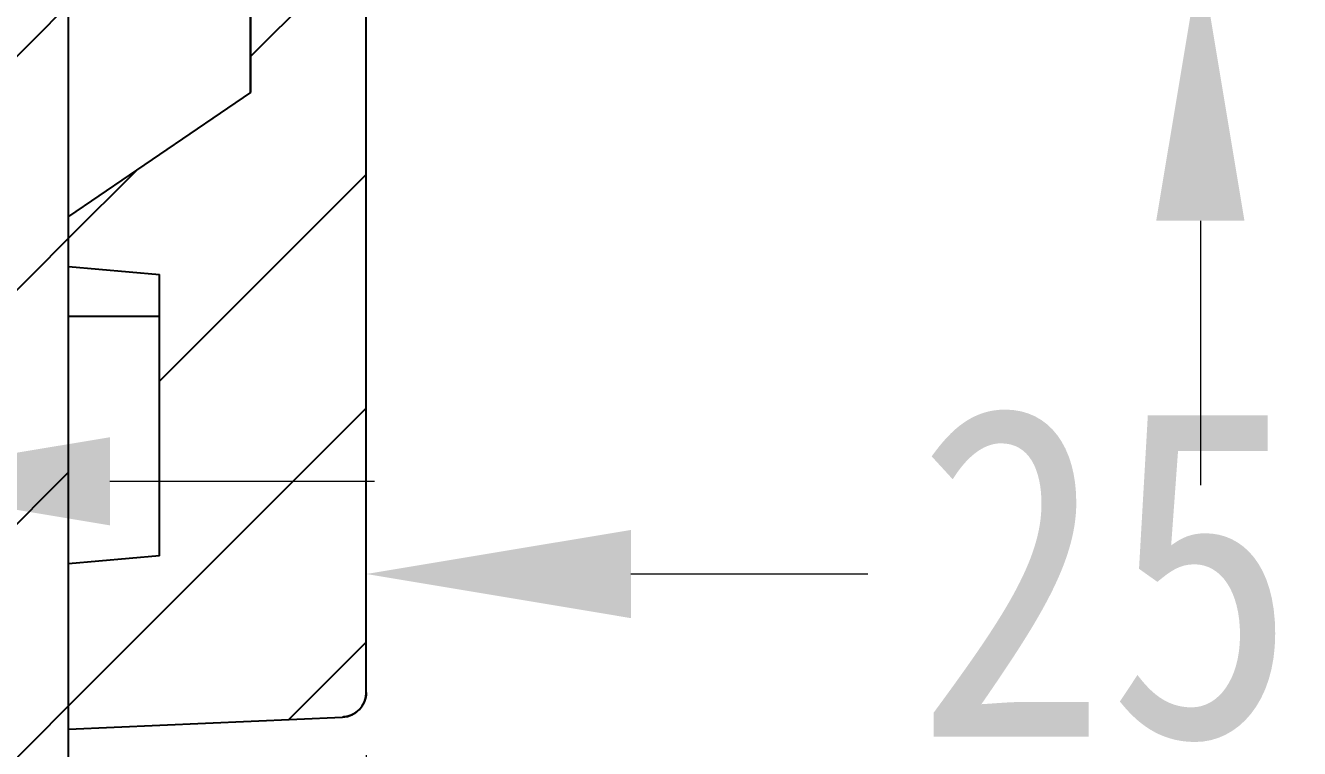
# Model space of a CAD drawing. Header units: millimetres. Extents: x -25 to 785, y -3301 to -3016.
# Drawn here: x 595.79 to 611.2, y -3155.43 to -3146.69 of the extents above; entities that cross this region are included whole.
import ezdxf

# ---------------------------------------------------------------- set-up
doc = ezdxf.new("R2010")
doc.units = ezdxf.units.MM
doc.layers.add('dim', color=3, linetype='Continuous', lineweight=9)
doc.styles.add('FFS', font='SIMFANG.TTF', dxfattribs={"width": 0.85})
doc.dimstyles.new('YanXiu', dxfattribs={"dimtxt": 2.5, "dimasz": 2.2, "dimexe": 1, "dimexo": 0.6, "dimgap": 0.66, "dimtad": 0, "dimzin": 1, "dimdsep": 46, "dimtxsty": 'FFS', "dimcen": 0, "dimclrd": 256, "dimclre": 131, "dimclrt": 42, "dimazin": 0, "dimtfac": 1, "dimtofl": 0, "dimtmove": 0, "dimatfit": 3, "dimfxl": 0, "dimlwd": 5, "dimlwe": 5, "dimarcsym": 0})
pattern_1 = [(45, (-955.922, -269.3517), (-1.4142136, 1.4142136), [])]

# ---------------------------------------------------------------- blocks, each defined once
blk = doc.blocks.new('*D38')
at = {"layer": 'Defpoints', "color": 0}
for p in [(18.433, 146.13), (14.836, 145.646), (18.433, 140.81)]:
    blk.add_point(p, dxfattribs=at)
at = {"layer": 'dim', "color": 131, "lineweight": 5}
for p, q in [((18.433, 145.331), (18.433, 140.011)), ((14.836, 144.846), (14.836, 140.011))]:
    blk.add_line(p, q, dxfattribs=at)
at = {"layer": 'dim', "lineweight": 5}
for p, q in [((11.636, 140.81), (8.436, 140.81)), ((21.633, 140.81), (24.833, 140.81))]:
    blk.add_line(p, q, dxfattribs=at)
at = {"layer": 'dim'}
for points in [[(11.636, 141.344), (11.636, 140.277), (14.836, 140.81)], [(21.633, 141.344), (21.633, 140.277), (18.433, 140.81)]]:
    blk.add_solid(points, dxfattribs=at)
at = {"layer": 'dim', "color": 42, "insert": (29.924, 140.81), "char_height": 4, "attachment_point": 5, "style": 'FFS'}
blk.add_mtext('3.60', dxfattribs=at)
blk = doc.blocks.new('*D39')
at = {"layer": 'Defpoints', "color": 0}
for p in [(43.286, 155.796), (18.436, 154.346), (43.286, 147.522)]:
    blk.add_point(p, dxfattribs=at)
at = {"layer": 'dim', "color": 131, "lineweight": 5}
for p, q in [((43.286, 154.996), (43.286, 146.722)), ((18.436, 153.546), (18.436, 146.722))]:
    blk.add_line(p, q, dxfattribs=at)
at = {"layer": 'dim', "lineweight": 5}
for p, q in [((21.636, 147.522), (24.502, 147.522)), ((40.086, 147.522), (37.22, 147.522))]:
    blk.add_line(p, q, dxfattribs=at)
at = {"layer": 'dim'}
for points in [[(21.636, 148.055), (21.636, 146.988), (18.436, 147.522)], [(40.086, 148.055), (40.086, 146.988), (43.286, 147.522)]]:
    blk.add_solid(points, dxfattribs=at)
at = {"layer": 'dim', "color": 42, "insert": (30.861, 147.522), "char_height": 4, "attachment_point": 5, "style": 'FFS'}
blk.add_mtext('25.00', dxfattribs=at)
blk = doc.blocks.new('*D40')
at = {"layer": 'Defpoints', "color": 0}
for p in [(27.73, 160.696), (28.522, 160.696), (27.73, 154.996)]:
    blk.add_point(p, dxfattribs=at)
at = {"layer": 'dim', "lineweight": 5}
for p, q in [((28.522, 163.896), (28.522, 167.096)), ((28.522, 151.796), (28.522, 148.596))]:
    blk.add_line(p, q, dxfattribs=at)
at = {"layer": 'dim', "color": 131, "lineweight": 5}
for p, q in [((28.53, 160.696), (29.321, 160.696)), ((28.53, 154.996), (29.321, 154.996))]:
    blk.add_line(p, q, dxfattribs=at)
at = {"layer": 'dim'}
for points in [[(27.988, 163.896), (29.055, 163.896), (28.522, 160.696)], [(27.988, 151.796), (29.055, 151.796), (28.522, 154.996)]]:
    blk.add_solid(points, dxfattribs=at)
at = {"layer": 'dim', "color": 42, "insert": (28.522, 174.858), "char_height": 4, "attachment_point": 5, "rotation": 90, "style": 'FFS'}
blk.add_mtext('{\\Fromant.shx,gbcbig.shx|c134;%%c6.00}', dxfattribs=at)
blk = doc.blocks.new('*D24')
at = {"layer": 'Defpoints', "color": 0}
for p in [(12.136, 148.644), (12.136, 143.468), (6.136, 143.416)]:
    blk.add_point(p, dxfattribs=at)
at = {"layer": 'dim', "color": 131, "lineweight": 5}
for p, q in [((6.136, 144.216), (6.136, 149.443)), ((12.136, 144.268), (12.136, 149.443))]:
    blk.add_line(p, q, dxfattribs=at)
at = {"layer": 'dim', "lineweight": 5}
for p, q in [((2.936, 148.644), (-0.521, 148.644)), ((15.336, 148.644), (18.536, 148.644))]:
    blk.add_line(p, q, dxfattribs=at)
at = {"layer": 'dim'}
for points in [[(2.936, 149.177), (2.936, 148.11), (6.136, 148.644)], [(15.336, 149.177), (15.336, 148.11), (12.136, 148.644)]]:
    blk.add_solid(points, dxfattribs=at)
at = {"layer": 'dim', "color": 42, "insert": (-5.686, 148.644), "char_height": 4, "attachment_point": 5, "style": 'FFS'}
blk.add_mtext('6.00', dxfattribs=at)
blk = doc.blocks.new('u96')
h = blk.add_hatch()
h.set_pattern_fill('A', color=5, scale=2, angle=45, style=0, pattern_type=0)
h.set_pattern_definition(pattern_1)
edge = h.paths.add_edge_path()
edge.add_line((0.136, 107.916), (0.136, 109.42))
edge.add_line((0.136, 109.42), (1.636, 109.446))
edge.add_line((1.636, 109.446), (1.636, 110.498))
edge.add_line((9.766, 110.924), (1.636, 110.498))
edge.add_spline(control_points=[(12.136, 113.421), (12.136, 112.016), (11.169, 110.998), (9.766, 110.924)], knot_values=[0, 0, 0, 0, 1, 1, 1, 1], weights=[1, 0.816916, 0.816916, 1], degree=3, periodic=0)
edge.add_line((12.136, 113.421), (12.136, 254.411))
edge.add_spline(control_points=[(12.136, 254.411), (12.136, 255.268), (11.73, 256.022), (11.016, 256.496)], knot_values=[0, 0, 0, 0, 1, 1, 1, 1], weights=[1, 0.92066, 0.92066, 1], degree=3, periodic=0)
edge.add_spline(control_points=[(11.016, 256.496), (10.856, 256.601), (10.673, 256.658), (10.481, 256.662)], knot_values=[0, 0, 0, 0, 1, 1, 1, 1], weights=[1, 0.973328, 0.973328, 1], degree=3, periodic=0)
edge.add_line((7.636, 256.711), (10.481, 256.662))
edge.add_line((7.636, 256.711), (7.636, 257.616))
edge.add_line((8.636, 257.616), (7.636, 257.616))
edge.add_line((8.636, 257.616), (8.636, 258.916))
edge.add_line((8.636, 258.916), (7.636, 258.916))
edge.add_line((7.636, 258.916), (7.636, 259.646))
edge.add_line((8.137, 259.846), (7.636, 259.646))
edge.add_line((9.636, 259.833), (8.137, 259.846))
edge.add_spline(control_points=[(9.636, 259.833), (9.7, 259.581), (9.896, 259.411), (10.155, 259.384)], knot_values=[0, 0, 0, 0, 1, 1, 1, 1], weights=[1, 0.880203, 0.880203, 1], degree=3, periodic=0)
edge.add_spline(control_points=[(14.636, 254.411), (14.636, 257.104), (12.833, 259.105), (10.155, 259.384)], knot_values=[0, 0, 0, 0, 1, 1, 1, 1], weights=[1, 0.828608, 0.828608, 1], degree=3, periodic=0)
edge.add_line((14.636, 245.416), (14.636, 254.411))
edge.add_line((14.136, 245.407), (14.636, 245.416))
edge.add_line((14.136, 244.416), (14.136, 245.407))
edge.add_line((14.836, 244.404), (14.136, 244.416))
edge.add_line((14.836, 208.916), (14.836, 244.404))
edge.add_line((14.836, 208.916), (14.336, 208.913))
edge.add_line((14.336, 158.919), (14.336, 208.913))
edge.add_line((14.836, 158.916), (14.336, 158.919))
edge.add_line((14.836, 123.428), (14.836, 158.916))
edge.add_line((14.836, 123.428), (14.136, 123.416))
edge.add_line((14.136, 122.425), (14.136, 123.416))
edge.add_line((14.136, 122.425), (14.636, 122.416))
edge.add_line((14.636, 113.421), (14.636, 122.416))
edge.add_spline(control_points=[(14.636, 113.421), (14.636, 110.612), (12.702, 108.575), (9.897, 108.428)], knot_values=[0, 0, 0, 0, 1, 1, 1, 1], weights=[1, 0.816916, 0.816916, 1], degree=3, periodic=0)
edge.add_line((9.897, 108.428), (0.136, 107.916))
h = blk.add_hatch()
h.set_pattern_fill('DEFAULT__8', color=5, scale=2, angle=45, style=0, pattern_type=0)
h.set_pattern_definition(pattern_1)
edge = h.paths.add_edge_path()
edge.add_line((14.836, 145.646), (14.836, 147.646))
edge.add_line((15.936, 147.742), (14.836, 147.646))
edge.add_line((15.936, 147.742), (15.936, 151.146))
edge.add_line((14.836, 151.242), (15.936, 151.146))
edge.add_line((14.836, 151.242), (14.836, 151.846))
edge.add_line((17.036, 153.346), (14.836, 151.846))
edge.add_line((17.036, 154.846), (17.036, 153.346))
edge.add_line((18.436, 154.919), (17.036, 154.846))
edge.add_line((18.436, 146.09), (18.436, 154.919))
edge.add_spline(control_points=[(18.436, 146.09), (18.436, 145.921), (18.318, 145.798), (18.149, 145.791)], knot_values=[0, 0, 0, 0, 1, 1, 1, 1], weights=[1, 0.814909, 0.814909, 1], degree=3, periodic=0)
edge.add_line((14.836, 145.646), (18.149, 145.791))
edge = h.paths.add_edge_path()
edge.add_line((14.836, 234.646), (14.836, 236.646))
edge.add_line((14.836, 236.646), (18.149, 236.501))
edge.add_spline(control_points=[(18.436, 236.202), (18.436, 236.371), (18.318, 236.494), (18.149, 236.501)], knot_values=[0, 0, 0, 0, 1, 1, 1, 1], weights=[1, 0.814909, 0.814909, 1], degree=3, periodic=0)
edge.add_line((18.436, 227.373), (18.436, 236.202))
edge.add_line((18.436, 227.373), (17.036, 227.446))
edge.add_line((17.036, 228.946), (17.036, 227.446))
edge.add_line((17.036, 228.946), (14.836, 230.446))
edge.add_line((14.836, 230.446), (14.836, 231.05))
edge.add_line((14.836, 231.05), (15.936, 231.146))
edge.add_line((15.936, 231.146), (15.936, 234.55))
edge.add_line((15.936, 234.55), (14.836, 234.646))
edge = h.paths.add_edge_path()
edge.add_line((18.436, 160.773), (18.436, 180.02))
edge.add_line((18.436, 160.773), (17.036, 160.846))
edge.add_line((17.036, 162.346), (17.036, 160.846))
edge.add_line((17.036, 162.346), (14.836, 163.846))
edge.add_line((14.836, 163.846), (14.836, 164.45))
edge.add_line((14.836, 164.45), (15.936, 164.546))
edge.add_line((15.936, 164.546), (15.936, 179.146))
edge.add_line((14.836, 179.242), (15.936, 179.146))
edge.add_line((14.836, 179.242), (14.836, 180.146))
edge.add_line((14.836, 180.146), (15.936, 180.108))
edge.add_line((15.936, 180.108), (18.436, 180.02))
edge = h.paths.add_edge_path()
edge.add_line((18.436, 202.272), (18.436, 221.519))
edge.add_line((15.936, 202.185), (18.436, 202.272))
edge.add_line((14.836, 202.146), (15.936, 202.185))
edge.add_line((14.836, 202.146), (14.836, 203.05))
edge.add_line((14.836, 203.05), (15.936, 203.146))
edge.add_line((15.936, 203.146), (15.936, 217.746))
edge.add_line((14.836, 217.842), (15.936, 217.746))
edge.add_line((14.836, 217.842), (14.836, 218.446))
edge.add_line((17.036, 219.946), (14.836, 218.446))
edge.add_line((17.036, 221.446), (17.036, 219.946))
edge.add_line((18.436, 221.519), (17.036, 221.446))
at = {"color": 7}
for p, q in [((14.836, 123.428), (14.836, 244.404)), ((14.836, 123.428), (14.836, 158.916)), ((17.036, 153.346), (17.036, 156.806)), ((18.436, 146.09), (18.436, 156.344)), ((17.036, 154.846), (17.036, 153.346)), ((18.436, 146.09), (18.436, 154.919)), ((17.036, 153.346), (14.836, 151.846)), ((17.036, 153.346), (14.836, 151.846)), ((14.836, 151.242), (14.836, 151.846)), ((14.836, 151.242), (15.936, 151.146)), ((14.836, 151.242), (15.936, 151.146)), ((15.936, 147.742), (15.936, 151.146)), ((15.936, 147.742), (15.936, 151.146)), ((14.836, 150.641), (15.936, 150.641)), ((15.936, 147.742), (14.836, 147.646)), ((15.936, 147.742), (14.836, 147.646)), ((14.836, 145.646), (14.836, 147.646)), ((14.836, 145.646), (18.149, 145.791)), ((14.836, 145.646), (18.149, 145.791))]:
    blk.add_line(p, q, dxfattribs=at)
blk.add_arc((18.136, 146.09), 0.3, 272.5, 0, dxfattribs=at)
at = {"color": 7, "start_tangent": (0, -1), "end_tangent": (-0.999048, -0.043619)}
blk.add_spline([(18.436, 146.09), (18.436, 146.084), (18.435, 146.077), (18.435, 146.071), (18.434, 146.064), (18.434, 146.057), (18.433, 146.051), (18.432, 146.044), (18.431, 146.037), (18.429, 146.03), (18.428, 146.024), (18.426, 146.017), (18.425, 146.01), (18.423, 146.003), (18.42, 145.996), (18.418, 145.989), (18.416, 145.983), (18.413, 145.976), (18.41, 145.969), (18.407, 145.963), (18.404, 145.956), (18.4, 145.949), (18.397, 145.943), (18.393, 145.937), (18.389, 145.93), (18.385, 145.924), (18.381, 145.918), (18.377, 145.912), (18.372, 145.906), (18.367, 145.9), (18.362, 145.894), (18.357, 145.889), (18.352, 145.883), (18.347, 145.878), (18.342, 145.872), (18.336, 145.867), (18.33, 145.862), (18.325, 145.858), (18.319, 145.853), (18.313, 145.848), (18.307, 145.844), (18.301, 145.84), (18.294, 145.836), (18.288, 145.832), (18.282, 145.828), (18.275, 145.825), (18.269, 145.822), (18.262, 145.818), (18.255, 145.815), (18.249, 145.813), (18.242, 145.81), (18.235, 145.808), (18.229, 145.805), (18.222, 145.803), (18.215, 145.801), (18.208, 145.799), (18.202, 145.798), (18.195, 145.796), (18.188, 145.795), (18.182, 145.794), (18.175, 145.793), (18.168, 145.792), (18.162, 145.792), (18.155, 145.791), (18.149, 145.791)], degree=3, dxfattribs=at)
at = {"layer": 'dim'}
dim = blk.add_linear_dim(base=(28.522, 160.696), p1=(27.73, 154.996), p2=(27.73, 160.696), angle=90, text='{\\Fromant.shx,gbcbig.shx|c134;%%c6.00}', dimstyle='YanXiu', override={"dimtxt": 4, "dimasz": 3.2, "dimexe": 0.7996, "dimexo": 0.7996, "dimgap": 0.7996}, dxfattribs=at)
dim.commit()
dim.dimension.update_dxf_attribs({"geometry": '*D40', "text_midpoint": (28.522, 174.858)})
dim = blk.add_linear_dim(base=(43.286, 147.522), p1=(18.436, 154.346), p2=(43.286, 155.796), text='25.00', dimstyle='YanXiu', override={"dimtxt": 4, "dimasz": 3.2, "dimexe": 0.7996, "dimexo": 0.7996, "dimgap": 0.7996}, dxfattribs=at)
dim.commit()
dim.dimension.update_dxf_attribs({"geometry": '*D39', "text_midpoint": (30.861, 147.522)})
dim = blk.add_linear_dim(base=(12.136, 148.644), p1=(6.136, 143.416), p2=(12.136, 143.468), dimstyle='YanXiu', override={"dimtxt": 4, "dimasz": 3.2, "dimexe": 0.7996, "dimexo": 0.7996, "dimgap": 0.7996}, dxfattribs=at)
dim.commit()
dim.dimension.update_dxf_attribs({"geometry": '*D24', "text_midpoint": (-5.686, 148.644), "dimtype": 128})
dim = blk.add_linear_dim(base=(18.433, 140.81), p1=(14.836, 145.646), p2=(18.433, 146.13), dimstyle='YanXiu', override={"dimtxt": 4, "dimasz": 3.2, "dimexe": 0.7996, "dimexo": 0.7996, "dimgap": 0.7996}, dxfattribs=at)
dim.commit()
dim.dimension.update_dxf_attribs({"geometry": '*D38', "text_midpoint": (29.924, 140.81)})

msp = doc.modelspace()

# ---------------------------------------------------------------- block references
msp.add_blockref('u96', (581.478, -3300.845))

doc.saveas('drawing.dxf')
